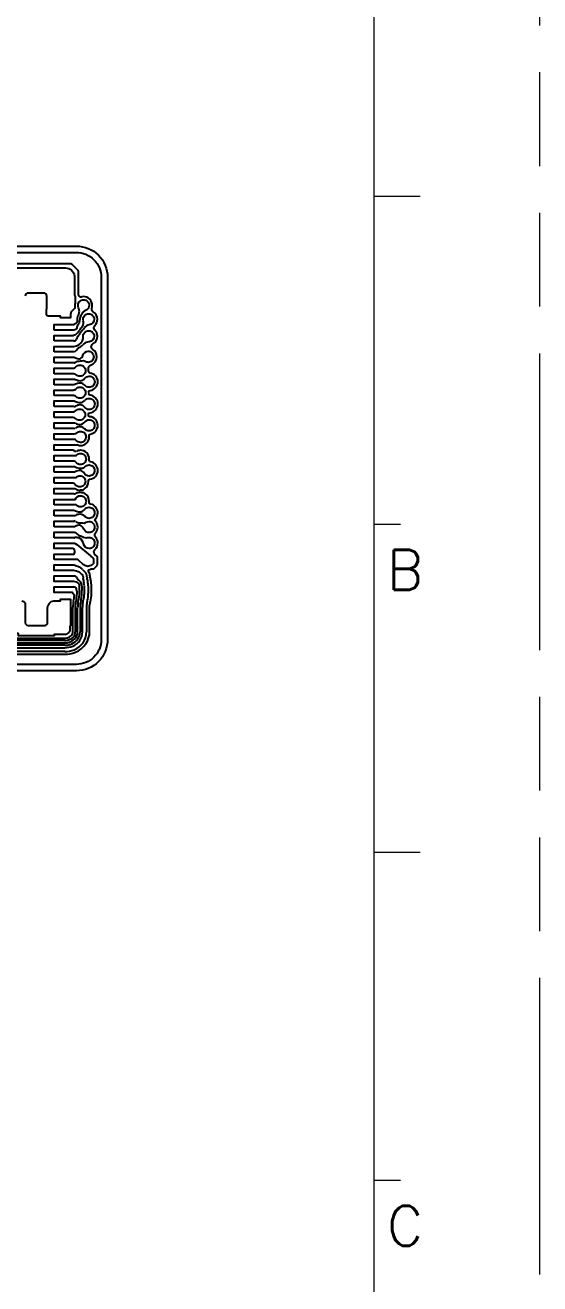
# Model space of a CAD drawing. Extents: x 3664 to 3837, y -413 to -292.
# Drawn here: x 3820.19 to 3836.66, y -353.78 to -313.47 of the extents above; entities that cross this region are included whole.
import ezdxf

# ---------------------------------------------------------------- set-up
doc = ezdxf.new("R2010")
doc.units = 0
doc.linetypes.add('PHANTOM', pattern=[29.5, 9.5, -1.5, 3, -1.5, 3, -1.5, 9.5])
doc.layers.get('0').update_dxf_attribs({"lineweight": 9})
doc.layers.add('0PAPERF', color=2, linetype='PHANTOM', lineweight=9, plot=False)
doc.layers.add('gbr-dxf_layer0', color=7, linetype='Continuous')
doc.layers.add('gbr-outline-dxf_layer1', color=2, linetype='Continuous')
doc.styles.add('SIMPLEX', font='simplex.shx')

msp = doc.modelspace()

# ---------------------------------------------------------------- linework, layer by layer
for p, q in [((3831.365, -410.121), (3831.365, -297.939)), ((3831.365, -318.947), (3832.836, -318.947)), ((3831.365, -329.451), (3832.205, -329.451)), ((3831.365, -339.955), (3832.836, -339.955)), ((3831.365, -350.459), (3832.205, -350.459))]:
    msp.add_line(p, q)
at = {"layer": '0PAPERF'}
msp.add_line((3836.66, -413.482), (3836.66, -291.634), dxfattribs=at)
at = {"layer": 'gbr-dxf_layer0'}
for p, q in [((3820.785, -322.051), (3820.289, -322.051)), ((3820.881, -322.564), (3820.881, -322.148)), ((3821.663, -323.235), (3821.119, -323.235)), ((3821.754, -323.585), (3821.119, -323.585)), ((3821.931, -323.37), (3821.928, -323.375)), ((3821.991, -323.279), (3821.932, -323.369)), ((3821.664, -323.935), (3821.12, -323.935)), ((3821.754, -324.285), (3821.119, -324.285)), ((3821.662, -324.635), (3821.119, -324.635)), ((3821.754, -324.985), (3821.119, -324.985)), ((3821.661, -325.335), (3821.12, -325.335)), ((3821.734, -325.335), (3821.664, -325.335)), ((3821.754, -325.685), (3821.119, -325.685)), ((3821.654, -326.035), (3821.119, -326.035)), ((3821.754, -326.385), (3821.119, -326.385)), ((3821.664, -326.735), (3821.12, -326.735)), ((3821.735, -326.735), (3821.666, -326.735)), ((3821.754, -327.257), (3821.789, -327.257)), ((3821.663, -327.435), (3821.119, -327.435)), ((3821.754, -327.785), (3821.119, -327.785)), ((3821.654, -328.135), (3821.12, -328.135)), ((3821.663, -328.835), (3821.119, -328.835)), ((3821.754, -329.185), (3821.119, -329.185)), ((3821.664, -329.535), (3821.12, -329.535)), ((3821.956, -329.408), (3821.995, -329.408)), ((3821.754, -329.885), (3821.119, -329.885)), ((3821.666, -330.057), (3821.746, -330.057)), ((3821.747, -330.057), (3821.754, -330.057)), ((3821.754, -330.585), (3821.119, -330.585)), ((3822.004, -330.879), (3822.02, -330.895)), ((3822.023, -330.899), (3822.084, -330.96)), ((3821.996, -331.051), (3821.94, -330.995)), ((3821.678, -331.635), (3821.666, -331.635)), ((3821.848, -331.639), (3821.848, -331.691)), ((3821.934, -331.572), (3821.934, -331.433)), ((3822.01, -331.432), (3822.01, -331.572)), ((3822.086, -331.672), (3822.086, -331.433)), ((3822.213, -331.434), (3822.213, -331.67)), ((3822.315, -331.672), (3822.315, -331.431)), ((3821.735, -331.931), (3821.748, -331.854)), ((3821.823, -331.865), (3821.81, -331.942)), ((3821.83, -331.833), (3821.829, -331.839)), ((3821.885, -331.956), (3821.898, -331.878)), ((3821.903, -331.857), (3821.904, -331.85)), ((3821.973, -331.893), (3821.961, -331.968)), ((3821.979, -331.865), (3821.978, -331.872)), ((3821.618, -332.712), (3821.618, -332.879)), ((3821.458, -333.534), (3819.363, -333.534)), ((3819.365, -333.407), (3821.455, -333.407))]:
    msp.add_line(p, q, dxfattribs=at)
at = {"layer": 'gbr-dxf_layer0', "linetype": 'Continuous'}
for points in [[(3739.213, -329.411), (3739.213, -321.546, -0.414216), (3740.01, -320.749), (3771.018, -320.749, -0.202307), (3781.688, -325.251, 0.202311), (3782.908, -325.766), (3788.408, -325.766, 0.202315), (3789.628, -325.251, -0.202307), (3800.298, -320.749), (3821.83, -320.749, -0.414217), (3822.626, -321.546), (3822.626, -324.478)], [(3821.894, -322.069), (3821.894, -321.351, 0.198619), (3821.879, -321.316), (3821.695, -321.131, 0.199282), (3821.66, -321.117), (3800.173, -321.117, 0.033096)], [(3739.719, -322.115), (3739.719, -321.548, -0.377394), (3739.986, -321.244), (3770.894, -321.244, -0.202308), (3781.209, -325.596, 0.202304), (3782.784, -326.261), (3788.284, -326.261, 0.118898), (3789.286, -326.019, 0.264777), (3789.524, -325.877, 0.049743), (3789.858, -325.596, -0.012228), (3790.362, -325.104, 0.308379), (3790.595, -324.892, -0.021115), (3791.536, -324.122, 0.268033), (3791.762, -323.956, -0.026221), (3793.032, -323.14, 0.214143), (3793.232, -323.028, -0.03315), (3794.961, -322.221, 0.130853), (3795.095, -322.17, -0.090345), (3800.174, -321.244), (3821.478, -321.244)], [(3821.478, -321.244, -0.391957), (3821.766, -321.511), (3821.766, -322.07, 0.107993), (3821.787, -322.165), (3821.792, -322.175), (3821.792, -322.287)], [(3821.781, -322.446, 0.030211), (3821.783, -322.479, -0.031077), (3821.784, -322.493, -0.122115), (3821.772, -322.543), (3821.682, -322.633, 0.197537), (3821.646, -322.721)], [(3821.79, -322.289), (3821.79, -322.376, 0.062336), (3821.781, -322.445)], [(3821.926, -322.632, 0.110856), (3821.902, -322.525, -0.116255), (3821.884, -322.445, -0.414223), (3822.062, -322.267, -0.414223), (3822.239, -322.445, -0.32168), (3822.118, -322.614, 0.079587), (3822.051, -322.654), (3822.048, -322.663, -0.137707), (3822.038, -322.68)], [(3821.98, -322.177, -0.071963), (3821.966, -322.179, -0.291983), (3821.921, -322.15), (3821.903, -322.112, -0.10736), (3821.894, -322.07)], [(3822.341, -322.445, 0.414219), (3822.062, -322.165, 0.073121), (3821.981, -322.177)], [(3822.488, -324.091, 0.259169), (3822.355, -323.854, -0.258628), (3822.308, -323.767, -0.272597), (3822.36, -323.679, 0.272715), (3822.504, -323.434, 0.201762), (3822.42, -323.234, -0.201707), (3822.39, -323.161, -0.200791), (3822.42, -323.089, 0.201097), (3822.504, -322.889, 0.260296), (3822.37, -322.651, -0.259533), (3822.322, -322.565, -0.080183), (3822.327, -322.533, 0.079335), (3822.341, -322.446)], [(3821.646, -322.721), (3821.646, -322.842), (3821.318, -322.842), (3821.318, -322.794), (3820.93, -322.794, -0.414107), (3820.88, -322.744), (3820.88, -322.564)], [(3821.868, -322.888, -0.121581), (3821.909, -322.723, 0.090956), (3821.927, -322.634)], [(3822.052, -322.934, -0.063838), (3822.046, -322.889, -0.414223), (3822.224, -322.712, -0.414223), (3822.401, -322.889, -0.387143), (3822.24, -323.066, 0.20327), (3822.086, -323.168)], [(3821.119, -323.235), (3821.119, -323.057), (3821.74, -323.057, 0.119847), (3821.849, -322.987, 0.130717), (3821.869, -322.914)], [(3821.912, -323.031, -0.056638), (3821.881, -323.07, 0.092561), (3821.842, -323.163, -0.35911), (3821.754, -323.235), (3821.666, -323.235)], [(3821.666, -323.407), (3821.74, -323.407, 0.108904), (3821.87, -323.324), (3821.928, -323.237)], [(3821.868, -322.909, -0.016301), (3821.868, -322.907, -0.012561), (3821.868, -322.889)], [(3822.045, -323.071, -0.016119), (3822.055, -323.046, 0.048565), (3822.06, -323)], [(3821.927, -323.376, -0.058604), (3821.887, -323.423, 0.076781), (3821.84, -323.522)], [(3821.923, -323.694), (3821.977, -323.66, 0.024557), (3821.995, -323.637, -0.190634), (3822.006, -323.611)], [(3822.007, -323.61), (3822.016, -323.601, 0.115752), (3822.048, -323.467)], [(3822.048, -323.465, 0.012171), (3822.047, -323.451, -0.024201), (3822.047, -323.434, -0.414223), (3822.224, -323.256, -0.414223), (3822.402, -323.434, -0.383302), (3822.243, -323.61, -0.040003), (3822.237, -323.611, 0.155755), (3822.067, -323.68, -0.075463), (3822.06, -323.689), (3822.053, -323.696, -0.082423), (3822.043, -323.704)], [(3821.12, -323.935), (3821.12, -323.757), (3821.749, -323.757, 0.108895), (3821.921, -323.696)], [(3821.829, -323.894, -0.255166), (3821.754, -323.935), (3821.666, -323.935)], [(3821.666, -324.107), (3821.755, -324.107, -0.136013), (3821.8, -324.12, 0.115777), (3821.947, -324.158, 0.228421), (3822.035, -324.05)], [(3822.028, -323.718, -0.068984), (3821.893, -323.815, 0.059788), (3821.83, -323.893)], [(3822.036, -324.046, -0.340356), (3822.208, -323.913, -0.414223), (3822.385, -324.091, -0.414223), (3822.208, -324.269, -0.14441), (3822.111, -324.241, 0.092526), (3822.056, -324.221, -0.063412), (3821.957, -324.234)], [(3821.718, -324.457, 0.213325), (3821.811, -324.415, -0.055053), (3821.815, -324.412, -0.205443), (3821.944, -324.356, -0.414223), (3822.122, -324.534, -0.414223), (3821.944, -324.712, -0.182831), (3821.826, -324.668)], [(3822.223, -324.558, 0.021236), (3822.224, -324.534, 0.051263), (3822.218, -324.477, -0.051598), (3822.216, -324.457, -0.330599), (3822.288, -324.359, 0.331272), (3822.488, -324.091)], [(3822.626, -324.483, -0.006517), (3822.626, -324.487), (3822.626, -331.107, -0.014829), (3822.627, -331.117, -0.014825), (3822.626, -331.128), (3822.626, -333.146, -0.414217), (3821.83, -333.942), (3800.713, -333.942, 0.196007), (3798.823, -334.713, -0.196002), (3788.408, -338.959), (3782.908, -338.959, -0.196002), (3772.493, -334.713, 0.196006), (3770.603, -333.942), (3741.237, -333.942)], [(3821.825, -324.667, 0.177326), (3821.745, -324.635), (3821.664, -324.635)], [(3821.666, -324.807), (3821.754, -324.807, -0.119611), (3821.795, -324.817)], [(3821.953, -324.858, 0.231701), (3822.096, -324.785, -0.039282), (3822.1, -324.78, -0.228026), (3822.239, -324.713, -0.414223), (3822.417, -324.891, -0.414223), (3822.239, -325.069, -0.222161), (3822.102, -325.005)], [(3822.224, -325.22, -0.382533), (3822.269, -325.169, 0.382609), (3822.519, -324.891, 0.383925), (3822.268, -324.613, -0.383641), (3822.223, -324.562)], [(3821.12, -325.335), (3821.12, -325.157), (3821.73, -325.157, 0.195265), (3821.816, -325.119)], [(3821.952, -324.934), (3821.95, -324.934, 0.12146), (3821.798, -324.973, -0.128897), (3821.754, -324.985)], [(3821.82, -325.116, -0.196991), (3821.945, -325.064, -0.414223), (3822.123, -325.242, -0.414223), (3821.945, -325.42, -0.190519), (3821.823, -325.372)], [(3822.224, -325.268, 0.023501), (3822.225, -325.242, 0.016939), (3822.224, -325.223)], [(3821.666, -325.507), (3821.755, -325.507, -0.141682), (3821.802, -325.521, 0.125221), (3821.942, -325.558)], [(3821.945, -325.634), (3821.941, -325.634, 0.127651), (3821.799, -325.673)], [(3821.948, -325.558), (3821.955, -325.558, 0.213271), (3822.105, -325.486)], [(3822.108, -325.484, -0.213613), (3822.241, -325.424, -0.414223), (3822.418, -325.602, -0.414223), (3822.241, -325.78, -0.228111), (3822.102, -325.713)], [(3822.215, -325.932, -0.392872), (3822.262, -325.881, 0.392302), (3822.521, -325.602)], [(3822.521, -325.602, 0.38468), (3822.269, -325.324, -0.385188), (3822.223, -325.273)], [(3821.72, -325.857, 0.185762), (3821.804, -325.825, -0.210365), (3821.935, -325.767, -0.414223), (3822.113, -325.945, -0.414223), (3821.935, -326.123, -0.20761), (3821.805, -326.066, 0.175138), (3821.726, -326.035), (3821.656, -326.035)], [(3822.215, -325.956, 0.010428), (3822.215, -325.945, 0.010207), (3822.215, -325.934)], [(3822.241, -326.657, 0.0317), (3822.239, -326.621, -0.033482), (3822.239, -326.615, -0.368959), (3822.282, -326.565, 0.36876), (3822.517, -326.288, 0.389681), (3822.261, -326.009, -0.389821), (3822.215, -325.959)], [(3821.666, -326.207), (3821.754, -326.207, -0.12472), (3821.797, -326.218)], [(3822.099, -326.177, -0.228058), (3822.238, -326.11, -0.414223), (3822.415, -326.288, -0.414223), (3822.238, -326.466, -0.227395), (3822.099, -326.399, 0.204056), (3821.958, -326.334), (3821.948, -326.334)], [(3821.666, -326.907), (3821.85, -326.907, -0.19855), (3821.913, -326.933, 0.043656), (3821.961, -326.937, 0.414223), (3822.241, -326.657)], [(3821.846, -326.522, -0.178605), (3821.961, -326.48, -0.414223), (3822.139, -326.657, -0.414223), (3821.961, -326.835, -0.222248), (3821.825, -326.771, 0.198614), (3821.737, -326.735)], [(3821.824, -327.123, -0.123266), (3821.812, -327.126), (3821.805, -327.126, -0.221165), (3821.767, -327.108, 0.200226), (3821.714, -327.085), (3821.119, -327.085), (3821.119, -326.907), (3821.664, -326.907)], [(3821.79, -327.257, 0.179772), (3821.839, -327.239, -0.196442), (3821.963, -327.188, -0.414223), (3822.141, -327.366, -0.414223), (3821.963, -327.544, -0.243589), (3821.818, -327.469)], [(3822.22, -328.063, -0.385514), (3822.266, -328.012, 0.384963), (3822.517, -327.734, 0.366937), (3822.283, -327.458, -0.36712), (3822.241, -327.407, -0.03233), (3822.241, -327.401, 0.031471), (3822.243, -327.366, 0.414219), (3821.964, -327.086, 0.125074), (3821.83, -327.12)], [(3821.66, -327.607), (3821.754, -327.607, -0.112277), (3821.793, -327.616)], [(3821.817, -327.467, 0.240351), (3821.757, -327.435), (3821.666, -327.435)], [(3821.967, -327.658), (3822.019, -327.658, 0.154982), (3822.105, -327.615, -0.212577), (3822.238, -327.556, -0.414223), (3822.415, -327.734, -0.414223), (3822.238, -327.911, -0.269113), (3822.083, -327.822, -0.036515), (3822.08, -327.817, 0.237039), (3821.964, -327.734)], [(3821.962, -327.734, 0.113926), (3821.796, -327.775, -0.123289), (3821.754, -327.785)], [(3821.755, -327.957), (3821.788, -327.957, 0.157744), (3821.832, -327.941)], [(3821.834, -327.94, -0.161696), (3821.941, -327.904, -0.414223), (3822.118, -328.082, -0.414223), (3821.941, -328.26, -0.265439), (3821.788, -328.172)], [(3822.019, -328.365, 0.235588), (3822.079, -328.335, -0.085807), (3822.103, -328.31, 0.242351), (3822.221, -328.082, 0.014903), (3822.22, -328.066)], [(3821.787, -328.172, 0.259872), (3821.724, -328.135), (3821.656, -328.135)], [(3821.666, -328.307), (3821.755, -328.307, -0.139761), (3821.801, -328.321, 0.123864), (3821.947, -328.362)], [(3821.946, -328.438, -0.015704), (3821.944, -328.438, -0.012296), (3821.917, -328.439, 0.102365), (3821.796, -328.475)], [(3822.517, -329.088, 0.367965), (3822.282, -328.812, -0.368955), (3822.239, -328.761, -0.033463), (3822.239, -328.755, 0.033306), (3822.242, -328.718, 0.260296), (3822.109, -328.479, -0.055294), (3822.091, -328.466)], [(3821.754, -328.657), (3821.795, -328.657, -0.315979), (3821.962, -328.54, -0.414223), (3822.14, -328.718, -0.414223), (3821.962, -328.895, -0.215669), (3821.828, -328.835), (3821.666, -328.835)], [(3821.666, -329.007), (3821.754, -329.007, -0.138543), (3821.801, -329.02, 0.12883), (3821.937, -329.058)], [(3821.937, -329.134, 0.129061), (3821.801, -329.172, -0.137805), (3821.754, -329.185)], [(3821.943, -329.058, 0.209222), (3822.092, -328.985, -0.242642), (3822.237, -328.91, -0.414223), (3822.415, -329.088, -0.414223), (3822.237, -329.266, -0.225702), (3822.099, -329.2, 0.20405), (3821.951, -329.134), (3821.943, -329.134)], [(3822.517, -330.054, 0.185414), (3822.445, -329.867, -0.185462), (3822.419, -329.799, -0.184466), (3822.445, -329.732, 0.184283), (3822.516, -329.545, 0.192594), (3822.438, -329.352, -0.192106), (3822.425, -329.317, -0.193926), (3822.439, -329.282, 0.193938), (3822.517, -329.088)], [(3821.796, -329.525, -0.122331), (3821.754, -329.535), (3821.666, -329.535)], [(3822.069, -329.607, 0.214349), (3821.947, -329.484, 0.12043), (3821.797, -329.524)], [(3821.997, -329.408, -0.056222), (3822.08, -329.417, 0.08197), (3822.144, -329.392)], [(3822.149, -329.39, -0.128061), (3822.236, -329.367, -0.414223), (3822.414, -329.545, -0.414223), (3822.236, -329.723, -0.306784), (3822.071, -329.611)], [(3821.78, -330.348), (3821.78, -330.308, 0.4012), (3821.706, -330.235), (3821.119, -330.235), (3821.119, -330.057), (3821.665, -330.057)], [(3821.666, -329.707), (3821.755, -329.707, -0.215021), (3821.821, -329.737, 0.094446), (3821.932, -329.815, -0.009921), (3821.966, -329.828)], [(3821.754, -330.058, -0.113119), (3821.792, -330.07), (3821.849, -330.1), (3822.279, -330.464, -0.125723), (3822.346, -330.521), (3822.358, -330.532, -0.22027), (3822.376, -330.57), (3822.376, -330.593, -0.044677), (3822.379, -330.624, -0.044673), (3822.376, -330.656), (3822.376, -330.716), (3822.338, -330.754), (3822.323, -330.754, -0.190342), (3822.201, -330.802, -0.190335), (3822.08, -330.754), (3822.058, -330.754), (3821.903, -330.599, 0.090466), (3821.881, -330.585), (3821.754, -330.585)], [(3822.063, -330.091, 0.191894), (3821.934, -329.898, 0.079028), (3821.822, -329.88)], [(3821.968, -329.829, -0.025963), (3822.054, -329.871, 0.07364), (3822.145, -329.885)], [(3822.146, -329.885, 0.046229), (3822.204, -329.879, -0.047598), (3822.211, -329.879, -0.036505), (3822.237, -329.877, -0.414223), (3822.415, -330.054, -0.414223), (3822.237, -330.232, -0.347605), (3822.064, -330.095)], [(3822.304, -330.885, -0.089612), (3822.321, -330.881), (3822.37, -330.881, 0.199328), (3822.405, -330.867), (3822.489, -330.783, 0.198628), (3822.503, -330.748), (3822.503, -330.511, 0.220256), (3822.486, -330.473), (3822.422, -330.419, -0.220051), (3822.386, -330.342, -0.216608), (3822.421, -330.265, 0.21617), (3822.517, -330.054)], [(3821.666, -330.407), (3821.752, -330.407, 0.226057), (3821.78, -330.349)], [(3821.755, -330.757, -0.169954), (3821.81, -330.777, 0.005172), (3821.825, -330.787, -0.154539), (3822.002, -330.878)], [(3822.281, -331.219, 0.03229), (3822.275, -331.154, -0.047608), (3822.271, -331.12, 0.109732), (3822.225, -330.973, -0.131189), (3822.218, -330.948, -0.354661), (3822.258, -330.898, 0.042013), (3822.303, -330.885)], [(3821.911, -331.353, 0.106274), (3821.747, -331.285), (3821.119, -331.285), (3821.119, -331.107), (3821.664, -331.107)], [(3821.928, -330.99, 0.053252), (3821.746, -330.935), (3821.664, -330.935)], [(3821.666, -331.107), (3821.755, -331.107, -0.277715), (3821.833, -331.154, 0.053424), (3821.885, -331.228, -0.130401), (3821.973, -331.306)], [(3821.766, -331.763, 0.008278), (3821.768, -331.749, 0.080293), (3821.717, -331.645, 0.135377), (3821.679, -331.635)], [(3821.838, -331.564, 0.01293), (3821.834, -331.582, -0.120748), (3821.848, -331.637)], [(3820.087, -331.901, -0.205427), (3820.194, -331.98), (3820.194, -332.6)], [(3820.194, -332.602, 0.408292), (3820.287, -332.697), (3820.818, -332.697, 0.399285), (3820.91, -332.604), (3820.91, -332.128, -0.378699), (3821.106, -331.906), (3821.318, -331.906), (3821.318, -331.85), (3821.646, -331.85), (3821.646, -332.712)], [(3821.72, -332.899), (3821.72, -332.778, -0.06753), (3821.721, -332.768, -0.066241), (3821.72, -332.758), (3821.72, -332.114)], [(3821.796, -332.113), (3821.796, -332.758, -0.06753), (3821.795, -332.769, -0.066241), (3821.796, -332.778), (3821.796, -332.898)], [(3821.799, -333.551, 0.307018), (3822.254, -332.881), (3822.254, -332.745), (3822.254, -332.113, -0.040468), (3822.261, -332.019), (3822.27, -331.97, -0.006638), (3822.278, -331.94)], [(3821.872, -332.898), (3821.872, -332.766, -0.066756), (3821.874, -332.756, -0.066812), (3821.872, -332.746), (3821.872, -332.116)], [(3821.949, -332.114), (3821.949, -332.746, -0.066756), (3821.947, -332.756, -0.066812), (3821.949, -332.766), (3821.949, -332.9)], [(3822.025, -332.898), (3822.025, -332.736, -0.039413), (3822.026, -332.726, -0.040025), (3822.025, -332.716), (3822.025, -332.115)], [(3822.036, -331.981), (3822.045, -331.926, -0.029196), (3822.047, -331.919, -0.007157), (3822.057, -331.879)], [(3822.152, -332.113), (3822.152, -332.716, -0.039413), (3822.151, -332.726, -0.040025), (3822.152, -332.736), (3822.152, -332.901)], [(3822.18, -331.912, 0.007602), (3822.17, -331.95), (3822.161, -332.001)], [(3821.458, -332.98), (3821.12, -332.98), (3821.12, -333.025), (3819.979, -333.025), (3819.979, -332.96, 0.067805), (3819.871, -332.943), (3819.044, -332.943, 0.07443), (3818.978, -332.933), (3800.589, -332.933, 0.151399), (3798.489, -333.584, 0.006103), (3798.416, -333.636, 0.033677), (3798.034, -333.951)], [(3818.794, -333.188, -0.077863), (3819.03, -333.224), (3819.189, -333.255), (3821.459, -333.255)], [(3821.457, -333.331), (3819.185, -333.331, -0.057212), (3819.176, -333.33), (3819.02, -333.3, -0.05788), (3819.011, -333.298)], [(3821.459, -333.178), (3819.175, -333.178, -0.069829), (3819.165, -333.177), (3819.028, -333.144)], [(3821.605, -333.231, -0.017007), (3821.607, -333.23, 0.112295), (3821.78, -333.123)], [(3819.091, -333.616, 0.014298), (3819.1, -333.616), (3819.117, -333.616, 0.003935), (3819.146, -333.616), (3821.458, -333.616)]]:
    msp.add_lwpolyline(points, format="xyb", dxfattribs=at)
for points in [[(3821.119, -323.585), (3821.119, -323.407), (3821.663, -323.407)], [(3821.119, -324.285), (3821.119, -324.107), (3821.664, -324.107)], [(3821.119, -324.635), (3821.119, -324.457), (3821.716, -324.457)], [(3821.119, -324.985), (3821.119, -324.807), (3821.663, -324.807)], [(3821.119, -325.685), (3821.119, -325.507), (3821.664, -325.507)], [(3821.119, -326.035), (3821.119, -325.857), (3821.719, -325.857)], [(3821.119, -326.385), (3821.119, -326.207), (3821.663, -326.207)], [(3821.12, -326.735), (3821.12, -326.557), (3821.755, -326.557)], [(3821.119, -327.435), (3821.119, -327.257), (3821.754, -327.257)], [(3821.119, -327.785), (3821.119, -327.607), (3821.658, -327.607)], [(3821.12, -328.135), (3821.12, -327.957), (3821.755, -327.957)], [(3821.754, -328.485), (3821.119, -328.485), (3821.119, -328.307), (3821.664, -328.307)], [(3821.119, -328.835), (3821.119, -328.657), (3821.754, -328.657)], [(3821.119, -329.185), (3821.119, -329.007), (3821.663, -329.007)], [(3821.12, -329.535), (3821.12, -329.357), (3821.755, -329.357)], [(3821.119, -329.885), (3821.119, -329.707), (3821.664, -329.707)], [(3821.119, -330.585), (3821.119, -330.407), (3821.663, -330.407)], [(3821.662, -330.935), (3821.12, -330.935), (3821.12, -330.757), (3821.755, -330.757)], [(3821.663, -331.635), (3821.119, -331.635), (3821.119, -331.457), (3821.754, -331.457)], [(3819.039, -333.068), (3819.18, -333.102), (3821.457, -333.102)]]:
    msp.add_lwpolyline(points, dxfattribs=at)
at = {"layer": 'gbr-dxf_layer0'}
for centre, radius, start, end in [((3820.288, -322.146), 0.095, 90, 180), ((3820.786, -322.146), 0.095, 359.9985, 90), ((3822.224, -322.889), 0.28, 151.9325, 180.0012), ((3822.224, -322.889), 0.28, 131.8903, 151.5473), ((3821.722, -322.914), 0.222, 329.1295, 359.6023), ((3822.224, -323.433), 0.356, 131.239, 146.2578), ((3822.224, -322.89), 0.28, 180.2179, 182.322), ((3821.723, -322.915), 0.222, 0.0988, 3.016), ((3821.896, -323.057), 0.144, 311.1907, 329.8254), ((3822.224, -323.433), 0.279, 131.3901, 146.3903), ((3821.896, -323.057), 0.144, 330.1126, 335.085), ((3821.504, -322.881), 0.574, 335.6877, 340.4938), ((3821.896, -323.057), 0.22, 310.8694, 329.5194), ((3821.823, -322.998), 0.237, 359.9922, 15.2067), ((3821.754, -323.496), 0.0889, 269.9999, 341.9756), ((3821.613, -323.279), 0.604, 313.6797, 314.8832), ((3821.755, -324.196), 0.0889, 269.9989, 296.9972), ((3821.955, -324.566), 0.332, 90.7033, 118.453), ((3821.954, -324.53), 0.327, 241.3997, 269.4769), ((3821.958, -325.116), 0.182, 38.7439, 89.6149), ((3821.734, -325.46), 0.125, 46.022, 89.9903), ((3821.94, -325.838), 0.204, 38.2243, 87.642), ((3821.755, -325.596), 0.0889, 270.0003, 298.6843), ((3821.754, -326.296), 0.0889, 270.0018, 299.0779), ((3821.945, -325.964), 0.294, 240.1595, 269.7481), ((3821.945, -326.628), 0.294, 90.0013, 119.8394), ((3821.939, -326.06), 0.198, 272.6085, 322.6374), ((3821.759, -326.432), 0.125, 270.9582, 312.0467), ((3821.967, -327.278), 0.38, 243.0837, 269.5192), ((3821.755, -328.396), 0.0889, 269.9993, 296.6148), ((3821.962, -328.717), 0.356, 90.2887, 92.0587), ((3821.963, -328.717), 0.279, 90.0767, 92.1694), ((3821.962, -328.717), 0.356, 83.759, 90.018), ((3821.962, -328.717), 0.279, 83.5155, 89.7582), ((3822.052, -327.922), 0.52, 263.8009, 268.1619), ((3822.052, -327.922), 0.444, 263.6372, 265.605), ((3822.037, -328.518), 0.075, 44.9214, 87.5452), ((3821.754, -329.446), 0.0889, 62.9319, 89.9831), ((3821.954, -329.081), 0.327, 241.4003, 269.959), ((3821.755, -329.796), 0.0889, 269.994, 277.9061), ((3821.822, -330.242), 0.362, 90.2191, 98.5741), ((3821.959, -330.934), 0.0635, 246.6605, 249.8712), ((3821.78, -331.432), 0.229, 0.3834, 32.3583), ((3821.655, -331.402), 0.49, 43.372, 45.4572), ((3821.917, -331.151), 0.127, 5.2243, 41.7213), ((3822.499, -331.112), 0.457, 183.7405, 189.5098), ((3821.773, -331.235), 0.279, 1.8114, 9.4458), ((3822.458, -331.214), 0.406, 181.9942, 197.8001), ((3821.655, -331.402), 0.617, 43.5848, 45.7052), ((3821.917, -331.151), 0.254, 4.0657, 42.5156), ((3822.499, -331.112), 0.33, 184.2346, 189.1979), ((3821.773, -331.235), 0.406, 2.1012, 9.7952), ((3822.458, -331.214), 0.279, 181.7218, 197.4201), ((3821.78, -331.431), 0.433, 0.0003, 17.728), ((3822.458, -331.214), 0.177, 181.6446, 197.7631), ((3821.78, -331.431), 0.535, 359.9985, 17.6415), ((3821.751, -331.546), 0.0889, 348.4696, 87.626), ((3821.337, -331.692), 0.51, 353.5841, 359.89), ((3820.608, -331.574), 1.325, 348.0156, 359.9997), ((3821.78, -331.432), 0.153, 0.068, 30.6067), ((3820.608, -331.574), 1.402, 348.0657, 359.9038), ((3821.324, -331.672), 0.762, 344.3191, 359.8575), ((3821.78, -331.431), 0.306, 0.5149, 17.3897), ((3821.324, -331.672), 0.889, 344.4211, 359.9882), ((3821.324, -331.672), 0.991, 344.3313, 359.9996), ((3822.833, -332.113), 1.113, 170.6531, 179.9699), ((3821.936, -331.886), 0.19, 167.6942, 169.6426), ((3822.448, -331.982), 0.711, 167.2163, 168.8246), ((3820.607, -331.577), 1.173, 348.1792, 350.8317), ((3822.833, -332.113), 1.037, 170.5858, 179.8937), ((3822.448, -331.982), 0.635, 167.1061, 168.984), ((3820.607, -331.577), 1.249, 348.2356, 350.8919), ((3821.337, -331.691), 0.51, 350.7263, 353.1505), ((3822.833, -332.114), 0.961, 170.6556, 179.9999), ((3822.447, -331.983), 0.559, 167.028, 168.8533), ((3822.833, -332.114), 0.884, 170.5782, 179.9104), ((3822.447, -331.983), 0.483, 166.8997, 168.7546), ((3822.833, -332.115), 0.808, 170.6484, 179.8883), ((3822.833, -332.115), 0.681, 170.5247, 179.7442), ((3821.458, -332.778), 0.202, 270.0033, 314.7793), ((3821.559, -332.88), 0.0588, 314.9326, 359.9998), ((3821.559, -332.9), 0.161, 314.8939, 359.4134), ((3821.533, -332.901), 0.492, 291.865, 359.8029), ((3821.559, -332.9), 0.237, 314.8962, 359.9952), ((3821.533, -332.901), 0.619, 291.7105, 359.7595), ((3821.559, -332.901), 0.313, 314.7339, 359.7583), ((3821.559, -332.901), 0.389, 314.7156, 359.7752), ((3821.46, -332.8), 0.531, 269.9999, 288.1051), ((3821.459, -332.803), 0.299, 270.256, 282.999), ((3821.459, -332.803), 0.375, 270.2803, 282.8067), ((3821.46, -332.8), 0.454, 270.1671, 287.8815), ((3821.459, -332.8), 0.302, 283.2504, 301.0133), ((3821.459, -332.8), 0.378, 283.0245, 300.865), ((3821.458, -332.798), 0.304, 301.0956, 314.9), ((3821.459, -332.798), 0.533, 288.8708, 314.6084), ((3821.458, -332.798), 0.381, 300.9667, 314.9011), ((3821.461, -332.719), 0.815, 270.0006, 291.5672), ((3821.461, -332.699), 0.917, 269.9997, 291.6613), ((3821.461, -332.719), 0.688, 270.142, 291.6635)]:
    msp.add_arc(centre, radius, start, end, dxfattribs=at)
at = {"layer": 'gbr-outline-dxf_layer1', "linetype": 'Continuous'}
msp.add_lwpolyline([(3739.01, -333.146), (3739.01, -321.546, -0.414215), (3740.01, -320.546), (3771.018, -320.546, -0.202312), (3781.834, -325.109, 0.202309), (3782.908, -325.562), (3788.408, -325.562, 0.202214), (3789.482, -325.109, -0.202322), (3800.299, -320.546), (3821.83, -320.546, -0.414215), (3822.83, -321.546), (3822.83, -333.146, -0.414215), (3821.83, -334.146), (3800.713, -334.146, 0.196009), (3798.965, -334.859, -0.196007), (3788.408, -339.162), (3782.908, -339.162, -0.196007), (3772.351, -334.859, 0.196013), (3770.603, -334.146), (3740.01, -334.146, -0.414215)], format="xyb", close=True, dxfattribs=at)

# ---------------------------------------------------------------- texts
at = {"style": 'SIMPLEX'}
for s, p in [('B', (3831.774, -331.552)), ('C', (3831.774, -352.559))]:
    msp.add_text(s, height=1.277, dxfattribs=at).set_placement(p)

doc.saveas('drawing.dxf')
